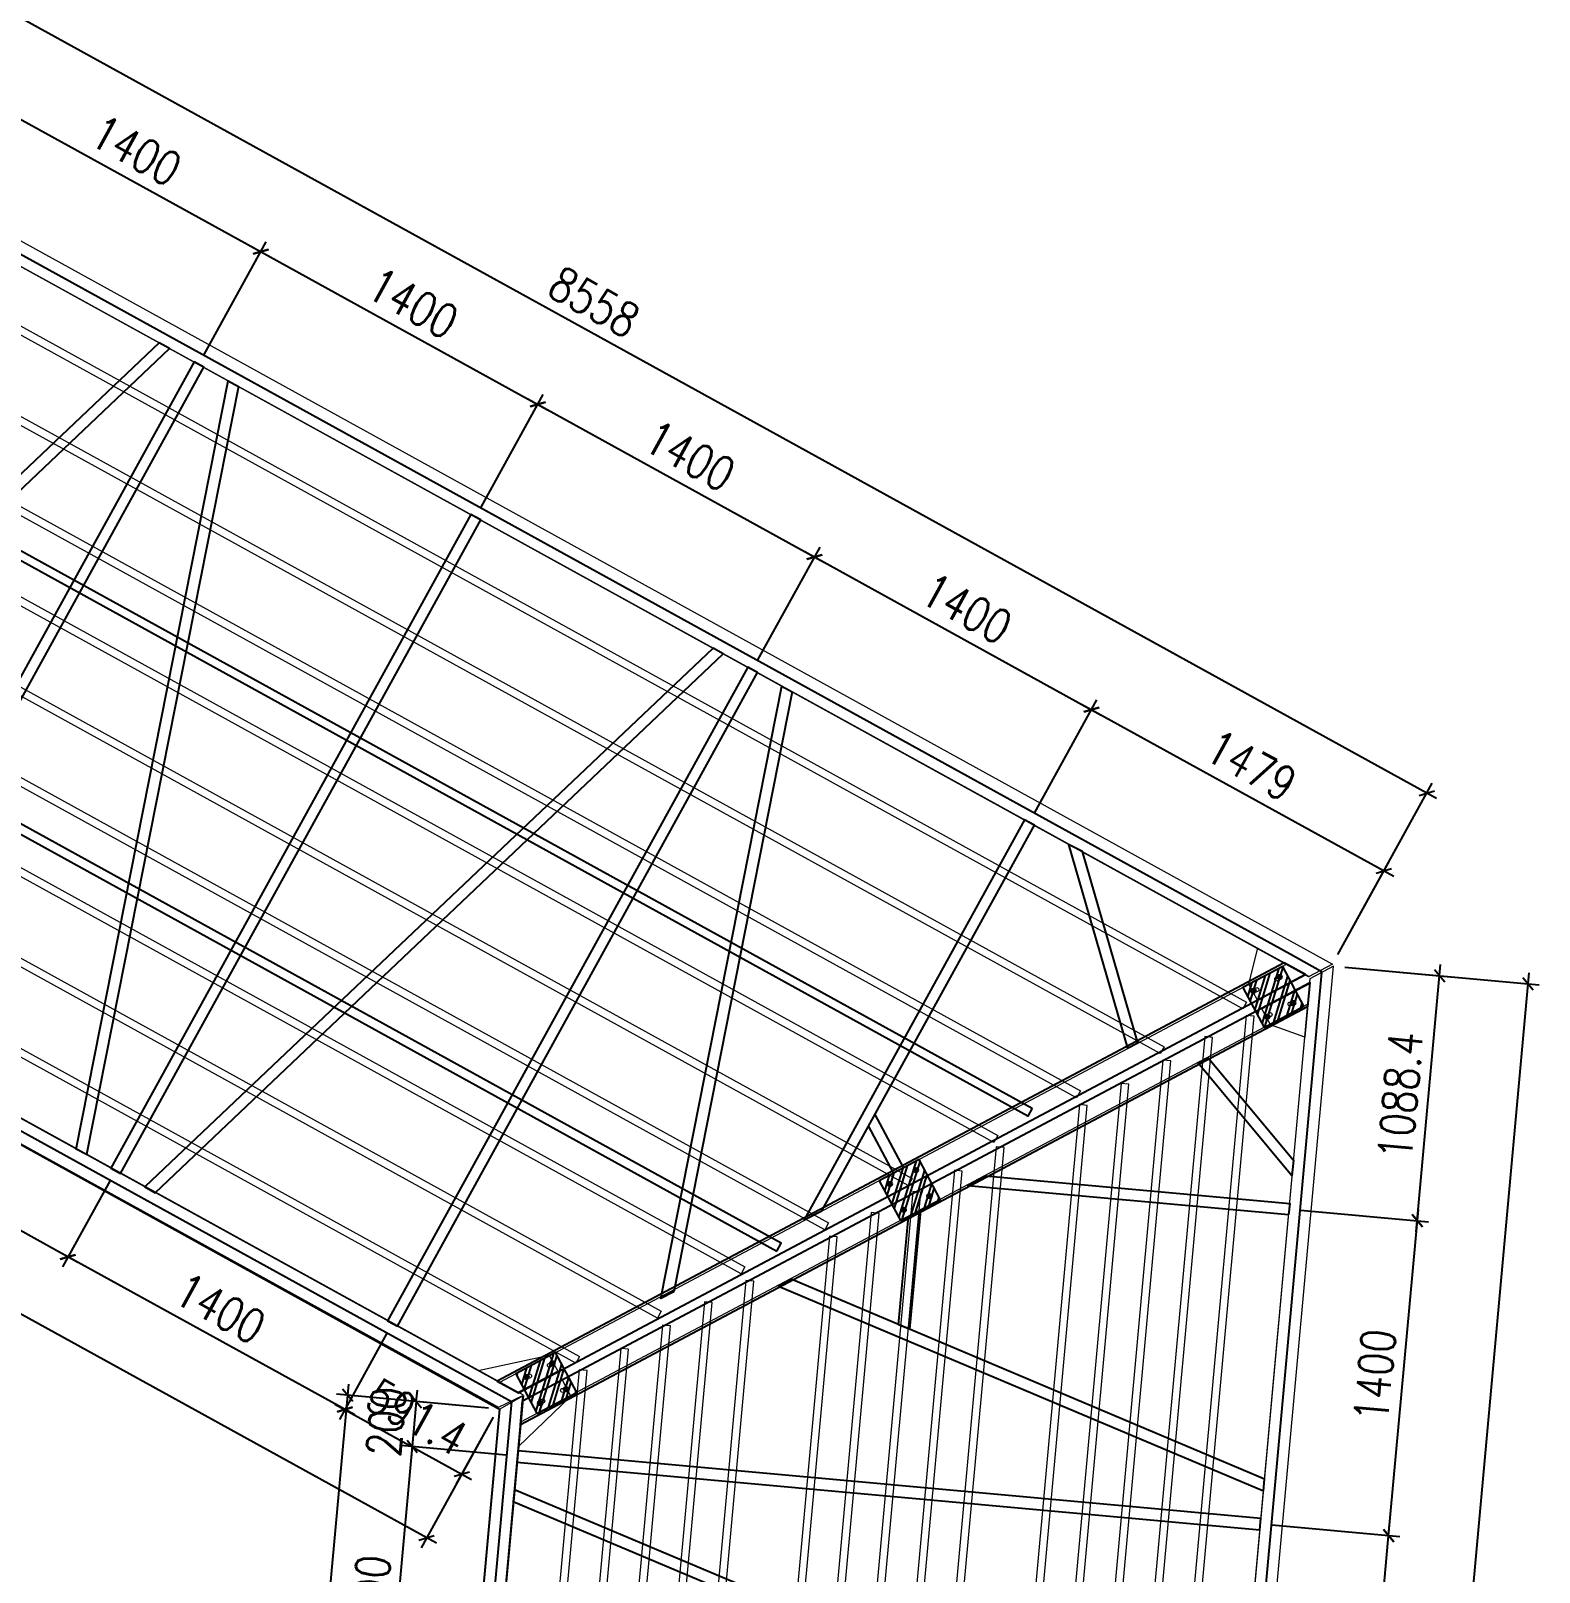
# Model space of a CAD drawing. Extents: x -259369 to -50372, y -155978 to 198088.
# Drawn here: x -132994 to -126314, y -23125 to -16300 of the extents above; entities that cross this region are included whole.
import ezdxf

# ---------------------------------------------------------------- set-up
doc = ezdxf.new("R2010")
doc.units = 0
doc.header["$LTSCALE"] = 1000
doc.header["$MEASUREMENT"] = 0
doc.linetypes.add('HIDDEN', pattern=[0.375, 0.25, -0.125])
for name, color, linetype, lineweight in [('加强板', 140, 'Continuous', 18), ('虚线', 8, 'Continuous', 0), ('铝主梁', 3, 'Continuous', 9), ('铝龙骨', 7, 'Continuous', 9)]:
    doc.layers.add(name, color=color, linetype=linetype, lineweight=lineweight)
for name, color, linetype in [('卡槽', 242, 'Continuous'), ('标注', 9, 'Continuous'), ('连接端梁', 130, 'Continuous'), ('铝横梁', 220, 'Continuous')]:
    doc.layers.add(name, color=color, linetype=linetype)
doc.styles.add('HZTXT', font='txtw.shx', dxfattribs={"width": 0.8, "bigfont": 'hztxtw.shx'})
doc.dimstyles.new('DIM-50', dxfattribs={"dimscale": 50, "dimtxt": 3, "dimasz": 1, "dimexe": 1, "dimexo": 1, "dimgap": 1, "dimtad": 1, "dimdec": 1, "dimdsep": 46, "dimtxsty": 'HZTXT', "dimblk": 'OBLIQUE', "dimblk1": 'ARCHTICK', "dimblk2": 'OBLIQUE', "dimcen": 0, "dimdle": 1, "dimclrd": 9, "dimclre": 9, "dimclrt": 2, "dimadec": 1, "dimazin": 0, "dimtfac": 1, "dimtdec": 1, "dimtix": 1, "dimtmove": 2, "dimatfit": 3, "dimldrblk": 'OBLIQUE', "dimfxl": 15, "dimtolj": 1, "dimtzin": 0, "dimarcsym": 1})

# ---------------------------------------------------------------- blocks, each defined once
blk = doc.blocks.new('橡胶块200x200x60')
h = blk.add_hatch()
h.set_pattern_fill('ANSI32', color=256, scale=10)
h.set_pattern_definition([(45, (0, 0), (-33.67596, 33.67596), []), (45, (22.45, 0), (-33.67596, 33.67596), [])])
h.paths.add_polyline_path([(25487.9, 88551.2), (25687.9, 88551.2), (25687.9, 88751.2), (25487.9, 88751.2)])
blk.add_lwpolyline([(25487.9, 88551.2), (25687.9, 88551.2), (25687.9, 88751.2), (25487.9, 88751.2)], close=True)
for points in [[(25522.9, 88726.2), (25522.9, 88706.2)], [(25652.9, 88726.2), (25652.9, 88706.2)], [(25512.9, 88716.2), (25532.9, 88716.2)], [(25662.9, 88716.2), (25642.9, 88716.2)], [(25512.9, 88586.2), (25532.9, 88586.2)], [(25522.9, 88576.2), (25522.9, 88596.2)], [(25662.9, 88586.2), (25642.9, 88586.2)], [(25652.9, 88576.2), (25652.9, 88596.2)]]:
    blk.add_lwpolyline(points)
for centre, radius in [((25522.9, 88716.2), 10), ((25522.9, 88716.2), 8), ((25652.9, 88716.2), 10), ((25652.9, 88716.2), 8), ((25522.9, 88586.2), 10), ((25522.9, 88586.2), 8), ((25652.9, 88586.2), 10), ((25652.9, 88586.2), 8)]:
    blk.add_circle(centre, radius)
blk = doc.blocks.new('_Oblique')
at = {"color": 0, "linetype": 'ByBlock', "lineweight": -2}
blk.add_line((-0.5, -0.5), (0.5, 0.5), dxfattribs=at)
blk = doc.blocks.new('*D1112')
at = {"layer": 'Defpoints', "color": 0, "transparency": 16777216}
for p in [(-133476.8, -17101.9), (-131975.6, -17278.5), (-132250.7, -17777.6)]:
    blk.add_point(p, dxfattribs=at)
at = {"layer": '标注', "color": 9, "lineweight": -2, "transparency": 16777216}
for p, q in [((-133452.6, -17058.1), (-133177.6, -16559)), ((-133245.5, -16578.6), (-131931.8, -17302.6)), ((-132226.5, -17733.8), (-131951.5, -17234.7))]:
    blk.add_line(p, q, dxfattribs=at)
for p, xscale, yscale, zscale, rotation in [((-133201.7, -16602.7), 50, 50, 50, 151.1393975732471), ((-131975.6, -17278.5), 49.99999999999999, 49.99999999999999, 49.99999999999999, 331.1393975732471)]:
    blk.add_blockref('_Oblique', p, dxfattribs=dict(at, xscale=xscale, yscale=yscale, zscale=zscale, rotation=rotation))
at = {"layer": '标注', "color": 2, "transparency": 16777216, "insert": (-132528.3, -16831.1), "char_height": 150, "attachment_point": 5, "rotation": 331.1394, "style": 'HZTXT'}
blk.add_mtext('\\A1;1400', dxfattribs=at)
blk = doc.blocks.new('_ArchTick')
at = {"color": 0, "linetype": 'ByBlock', "const_width": 0.4}
blk.add_lwpolyline([(-0.5, -0.5), (0.5, 0.5)], dxfattribs=at)
blk = doc.blocks.new('*D1113')
at = {"layer": 'Defpoints', "color": 0, "transparency": 16777216}
for p in [(-132250.7, -17777.6), (-130749.5, -17954.3), (-131024.6, -18453.4)]:
    blk.add_point(p, dxfattribs=at)
at = {"layer": '标注', "color": 9, "lineweight": -2, "transparency": 16777216}
for p, q in [((-132226.5, -17733.8), (-131951.5, -17234.7)), ((-132019.4, -17254.4), (-130705.7, -17978.4)), ((-131000.4, -18409.6), (-130725.3, -17910.5))]:
    blk.add_line(p, q, dxfattribs=at)
for p, xscale, yscale, zscale, rotation in [((-131975.6, -17278.5), 50, 50, 50, 151.1393975732471), ((-130749.5, -17954.3), 49.99999999999999, 49.99999999999999, 49.99999999999999, 331.1393975732471)]:
    blk.add_blockref('_Oblique', p, dxfattribs=dict(at, xscale=xscale, yscale=yscale, zscale=zscale, rotation=rotation))
at = {"layer": '标注', "color": 2, "transparency": 16777216, "insert": (-131302.2, -17506.9), "char_height": 150, "attachment_point": 5, "rotation": 331.1394, "style": 'HZTXT'}
blk.add_mtext('\\A1;1400', dxfattribs=at)
blk = doc.blocks.new('*D1114')
at = {"layer": 'Defpoints', "color": 0, "transparency": 16777216}
for p in [(-131024.6, -18453.4), (-129523.4, -18630), (-129798.4, -19129.1)]:
    blk.add_point(p, dxfattribs=at)
at = {"layer": '标注', "color": 9, "lineweight": -2, "transparency": 16777216}
for p, q in [((-131000.4, -18409.6), (-130725.3, -17910.5)), ((-130793.3, -17930.1), (-129479.6, -18654.1)), ((-129774.3, -19085.3), (-129499.2, -18586.2))]:
    blk.add_line(p, q, dxfattribs=at)
for p, xscale, yscale, zscale, rotation in [((-130749.5, -17954.3), 50, 50, 50, 151.1393975732471), ((-129523.4, -18630), 49.99999999999999, 49.99999999999999, 49.99999999999999, 331.1393975732471)]:
    blk.add_blockref('_Oblique', p, dxfattribs=dict(at, xscale=xscale, yscale=yscale, zscale=zscale, rotation=rotation))
at = {"layer": '标注', "color": 2, "transparency": 16777216, "insert": (-130076.1, -18182.7), "char_height": 150, "attachment_point": 5, "rotation": 331.1394, "style": 'HZTXT'}
blk.add_mtext('\\A1;1400', dxfattribs=at)
blk = doc.blocks.new('*D1115')
at = {"layer": 'Defpoints', "color": 0, "transparency": 16777216}
for p in [(-134307.5, -15544.9), (-134724.8, -16302.2), (-127229.7, -20432.9)]:
    blk.add_point(p, dxfattribs=at)
at = {"layer": '标注', "color": 9, "lineweight": -2, "transparency": 16777216}
for p, q in [((-134700.7, -16258.4), (-134283.3, -15501.2)), ((-126768.6, -19699.9), (-134351.3, -15520.8)), ((-127205.6, -20389.2), (-126788.2, -19632))]:
    blk.add_line(p, q, dxfattribs=at)
for p, xscale, yscale, zscale, rotation in [((-134307.5, -15544.9), 50, 50, 50, 151.1393975732471), ((-126812.4, -19675.7), 49.99999999999999, 49.99999999999999, 49.99999999999999, 331.1393975732471)]:
    blk.add_blockref('_Oblique', p, dxfattribs=dict(at, xscale=xscale, yscale=yscale, zscale=zscale, rotation=rotation))
at = {"layer": '标注', "color": 2, "transparency": 16777216, "insert": (-130499.6, -17500.9), "char_height": 150, "attachment_point": 5, "rotation": 331.1394, "style": 'HZTXT'}
blk.add_mtext('\\A1;8558', dxfattribs=at)
blk = doc.blocks.new('*D1117')
at = {"layer": 'Defpoints', "color": 0, "transparency": 16777216}
for p in [(-136203, -19483.8), (-136522, -20062.6), (-130922.6, -22394)]:
    blk.add_point(p, dxfattribs=at)
at = {"layer": '标注', "color": 9, "lineweight": -2, "transparency": 16777216}
for p, q in [((-136227.1, -19527.6), (-136546.1, -20106.4)), ((-131197.8, -22996.9), (-136565.7, -20038.4)), ((-130946.7, -22437.8), (-131265.7, -23016.6))]:
    blk.add_line(p, q, dxfattribs=at)
at = {"layer": '标注', "color": 9, "lineweight": -2, "transparency": 16777216, "xscale": 50, "yscale": 50, "zscale": 50}
for p, rotation in [((-136522, -20062.6), 151.139397563196), ((-131241.6, -22972.8), 331.139397563196)]:
    blk.add_blockref('_Oblique', p, dxfattribs=dict(at, rotation=rotation))
at = {"layer": '标注', "color": 2, "transparency": 16777216, "insert": (-133821.4, -21408.2), "char_height": 150, "attachment_point": 5, "rotation": 331.1394, "style": 'HZTXT'}
blk.add_mtext('\\A1;6029.2', dxfattribs=at)
blk = doc.blocks.new('*D1118')
at = {"layer": 'Defpoints', "color": 0, "transparency": 16777216}
for p in [(-129798.4, -19129.1), (-128297.2, -19305.8), (-128572.3, -19804.9)]:
    blk.add_point(p, dxfattribs=at)
at = {"layer": '标注', "color": 9, "lineweight": -2, "transparency": 16777216}
for p, q in [((-129774.3, -19085.3), (-129499.2, -18586.2)), ((-129567.1, -18605.9), (-128253.4, -19329.9)), ((-128548.2, -19761.1), (-128273.1, -19262))]:
    blk.add_line(p, q, dxfattribs=at)
for p, xscale, yscale, zscale, rotation in [((-129523.4, -18630), 50, 50, 50, 151.1393975732471), ((-128297.2, -19305.8), 49.99999999999999, 49.99999999999999, 49.99999999999999, 331.1393975732471)]:
    blk.add_blockref('_Oblique', p, dxfattribs=dict(at, xscale=xscale, yscale=yscale, zscale=zscale, rotation=rotation))
at = {"layer": '标注', "color": 2, "transparency": 16777216, "insert": (-128850, -18858.4), "char_height": 150, "attachment_point": 5, "rotation": 331.1394, "style": 'HZTXT'}
blk.add_mtext('\\A1;1400', dxfattribs=at)
blk = doc.blocks.new('*D1119')
at = {"layer": 'Defpoints', "color": 0, "transparency": 16777216}
for p in [(-128572.3, -19804.9), (-127001.9, -20019.7), (-127229.7, -20432.9)]:
    blk.add_point(p, dxfattribs=at)
at = {"layer": '标注', "color": 9, "lineweight": -2, "transparency": 16777216}
for p, q in [((-128548.2, -19761.1), (-128273.1, -19262)), ((-128341, -19281.6), (-126958.1, -20043.8)), ((-127205.6, -20389.2), (-126977.8, -19975.9))]:
    blk.add_line(p, q, dxfattribs=at)
for p, xscale, yscale, zscale, rotation in [((-128297.2, -19305.8), 50, 50, 50, 151.1393975732471), ((-127001.9, -20019.7), 49.99999999999999, 49.99999999999999, 49.99999999999999, 331.1393975732471)]:
    blk.add_blockref('_Oblique', p, dxfattribs=dict(at, xscale=xscale, yscale=yscale, zscale=zscale, rotation=rotation))
at = {"layer": '标注', "color": 2, "transparency": 16777216, "insert": (-127589.2, -19553.2), "char_height": 150, "attachment_point": 5, "rotation": 331.1394, "style": 'HZTXT'}
blk.add_mtext('\\A1;1479', dxfattribs=at)
blk = doc.blocks.new('*D1120')
at = {"layer": 'Defpoints', "color": 0, "transparency": 16777216}
for p in [(-131393.2, -22022.8), (-130922.6, -22394), (-131085.8, -22690.1)]:
    blk.add_point(p, dxfattribs=at)
at = {"layer": '标注', "color": 9, "lineweight": -2, "transparency": 16777216}
for p, q in [((-131417.3, -22066.6), (-131627.8, -22448.5)), ((-131647.5, -22380.6), (-131042, -22714.3)), ((-130946.7, -22437.8), (-131109.9, -22733.9))]:
    blk.add_line(p, q, dxfattribs=at)
for p, xscale, yscale, zscale, rotation in [((-131603.7, -22404.7), 50, 50, 50, 151.1393975732471), ((-131085.8, -22690.1), 49.99999999999999, 49.99999999999999, 49.99999999999999, 331.1393975732471)]:
    blk.add_blockref('_Oblique', p, dxfattribs=dict(at, xscale=xscale, yscale=yscale, zscale=zscale, rotation=rotation))
at = {"layer": '标注', "color": 2, "transparency": 16777216, "insert": (-131284.4, -22437.9), "char_height": 150, "attachment_point": 5, "rotation": 331.1394, "style": 'HZTXT'}
blk.add_mtext('\\A1;591.4', dxfattribs=at)
blk = doc.blocks.new('*D1122')
at = {"layer": 'Defpoints', "color": 0, "transparency": 16777216}
for p in [(-132619.3, -21347), (-132829.8, -21728.9), (-131393.2, -22022.8)]:
    blk.add_point(p, dxfattribs=at)
at = {"layer": '标注', "color": 9, "lineweight": -2, "transparency": 16777216}
for p, q in [((-132643.5, -21390.8), (-132854, -21772.7)), ((-131559.9, -22428.8), (-132873.6, -21704.8)), ((-131417.3, -22066.6), (-131627.8, -22448.5))]:
    blk.add_line(p, q, dxfattribs=at)
for p, xscale, yscale, zscale, rotation in [((-132829.8, -21728.9), 50, 50, 50, 151.1393975732471), ((-131603.7, -22404.7), 49.99999999999999, 49.99999999999999, 49.99999999999999, 331.1393975732471)]:
    blk.add_blockref('_Oblique', p, dxfattribs=dict(at, xscale=xscale, yscale=yscale, zscale=zscale, rotation=rotation))
at = {"layer": '标注', "color": 2, "transparency": 16777216, "insert": (-132156.4, -21957.3), "char_height": 150, "attachment_point": 5, "rotation": 331.1394, "style": 'HZTXT'}
blk.add_mtext('\\A1;1400', dxfattribs=at)
blk = doc.blocks.new('*D1123')
at = {"layer": 'Defpoints', "color": 0, "transparency": 16777216}
for p in [(-133845.4, -20671.3), (-134055.9, -21053.2), (-132619.3, -21347)]:
    blk.add_point(p, dxfattribs=at)
at = {"layer": '标注', "color": 9, "lineweight": -2, "transparency": 16777216}
for p, q in [((-133869.6, -20715), (-134080.1, -21097)), ((-132786, -21753.1), (-134099.7, -21029.1)), ((-132643.5, -21390.8), (-132854, -21772.7))]:
    blk.add_line(p, q, dxfattribs=at)
for p, xscale, yscale, zscale, rotation in [((-134055.9, -21053.2), 50, 50, 50, 151.1393975732471), ((-132829.8, -21728.9), 49.99999999999999, 49.99999999999999, 49.99999999999999, 331.1393975732471)]:
    blk.add_blockref('_Oblique', p, dxfattribs=dict(at, xscale=xscale, yscale=yscale, zscale=zscale, rotation=rotation))
at = {"layer": '标注', "color": 2, "transparency": 16777216, "insert": (-133382.5, -21281.6), "char_height": 150, "attachment_point": 5, "rotation": 331.1394, "style": 'HZTXT'}
blk.add_mtext('\\A1;1400', dxfattribs=at)
blk = doc.blocks.new('*D1126')
at = {"layer": 'Defpoints', "color": 0, "transparency": 16777216}
for p in [(-127548.5, -22911), (-126980.9, -22962.8), (-127675.6, -24305.3)]:
    blk.add_point(p, dxfattribs=at)
at = {"layer": '标注', "color": 9, "lineweight": -2, "transparency": 16777216}
for p, q in [((-127498.7, -22915.6), (-126931.1, -22967.3)), ((-127112.6, -24406.8), (-126976.4, -22913)), ((-127625.8, -24309.8), (-127058.2, -24361.5))]:
    blk.add_line(p, q, dxfattribs=at)
at = {"layer": '标注', "color": 9, "lineweight": -2, "transparency": 16777216, "xscale": 50, "yscale": 50, "zscale": 50}
for p, rotation in [((-126980.9, -22962.8), 84.79182896379389), ((-127108, -24357), 264.7918289637939)]:
    blk.add_blockref('_Oblique', p, dxfattribs=dict(at, rotation=rotation))
at = {"layer": '标注', "color": 2, "transparency": 16777216, "insert": (-127169, -23648.5), "char_height": 150, "attachment_point": 5, "rotation": 84.79183, "style": 'HZTXT'}
blk.add_mtext('\\A1;1400', dxfattribs=at)
blk = doc.blocks.new('*D1127')
at = {"layer": 'Defpoints', "color": 0, "transparency": 16777216}
for p in [(-127421.4, -21516.8), (-126853.8, -21568.5), (-127548.5, -22911)]:
    blk.add_point(p, dxfattribs=at)
at = {"layer": '标注', "color": 9, "lineweight": -2, "transparency": 16777216}
for p, q in [((-127371.6, -21521.4), (-126804.1, -21573.1)), ((-126985.5, -23012.6), (-126849.3, -21518.8)), ((-127498.7, -22915.6), (-126931.1, -22967.3))]:
    blk.add_line(p, q, dxfattribs=at)
at = {"layer": '标注', "color": 9, "lineweight": -2, "transparency": 16777216, "xscale": 50, "yscale": 50, "zscale": 50}
for p, rotation in [((-126853.8, -21568.5), 84.79182896379389), ((-126980.9, -22962.8), 264.7918289637939)]:
    blk.add_blockref('_Oblique', p, dxfattribs=dict(at, rotation=rotation))
at = {"layer": '标注', "color": 2, "transparency": 16777216, "insert": (-127041.9, -22254.3), "char_height": 150, "attachment_point": 5, "rotation": 84.79183, "style": 'HZTXT'}
blk.add_mtext('\\A1;1400', dxfattribs=at)
blk = doc.blocks.new('*D1128')
at = {"layer": 'Defpoints', "color": 0, "transparency": 16777216}
for p in [(-127225, -20441.8), (-126755, -20484.6), (-127421.4, -21516.8)]:
    blk.add_point(p, dxfattribs=at)
at = {"layer": '标注', "color": 9, "lineweight": -2, "transparency": 16777216}
for p, q in [((-127175.2, -20446.3), (-126705.3, -20489.2)), ((-126858.4, -21618.3), (-126750.5, -20434.8)), ((-127371.6, -21521.4), (-126804.1, -21573.1))]:
    blk.add_line(p, q, dxfattribs=at)
at = {"layer": '标注', "color": 9, "lineweight": -2, "transparency": 16777216, "xscale": 50, "yscale": 50, "zscale": 50}
for p, rotation in [((-126755, -20484.6), 84.79182896379389), ((-126853.8, -21568.5), 264.7918289637939)]:
    blk.add_blockref('_Oblique', p, dxfattribs=dict(at, rotation=rotation))
at = {"layer": '标注', "color": 2, "transparency": 16777216, "insert": (-126928.9, -21015.2), "char_height": 150, "attachment_point": 5, "rotation": 84.79183, "style": 'HZTXT'}
blk.add_mtext('\\A1;1088.4', dxfattribs=at)
blk = doc.blocks.new('*D1129')
at = {"layer": 'Defpoints', "color": 0, "transparency": 16777216}
for p in [(-127225, -20441.8), (-127795.8, -26704.3), (-126934.8, -26782.7)]:
    blk.add_point(p, dxfattribs=at)
at = {"layer": '标注', "color": 9, "lineweight": -2, "transparency": 16777216}
for p, q in [((-127175.2, -20446.3), (-126314.2, -20524.8)), ((-126359.4, -20470.5), (-126939.4, -26832.5)), ((-127746, -26708.8), (-126885, -26787.3))]:
    blk.add_line(p, q, dxfattribs=at)
for p, xscale, yscale, zscale, rotation in [((-126364, -20520.3), 50.00000000000001, 50.00000000000001, 50.00000000000001, 84.79182896379386), ((-126934.8, -26782.7), 50, 50, 50, 264.7918289637939)]:
    blk.add_blockref('_Oblique', p, dxfattribs=dict(at, xscale=xscale, yscale=yscale, zscale=zscale, rotation=rotation))
at = {"layer": '标注', "color": 2, "transparency": 16777216, "insert": (-126773.9, -23640.2), "char_height": 150, "attachment_point": 5, "rotation": 84.79183, "style": 'HZTXT'}
blk.add_mtext('\\A1;6288.4', dxfattribs=at)
blk = doc.blocks.new('*D1131')
at = {"layer": 'Defpoints', "color": 0, "transparency": 16777216}
for p in [(-130918.3, -22403.1), (-131954.6, -26325.2), (-131281.4, -26386.5)]:
    blk.add_point(p, dxfattribs=at)
at = {"layer": '标注', "color": 9, "lineweight": -2, "transparency": 16777216}
for p, q in [((-131587, -22291.9), (-131959.2, -26375)), ((-130968.1, -22398.5), (-131641.3, -22337.2)), ((-131331.2, -26382), (-132004.4, -26320.6))]:
    blk.add_line(p, q, dxfattribs=at)
at = {"layer": '标注', "color": 9, "lineweight": -2, "transparency": 16777216, "xscale": 49.99999999999999, "yscale": 49.99999999999999, "zscale": 49.99999999999999}
for p, rotation in [((-131591.5, -22341.7), 84.79144637116508), ((-131954.6, -26325.2), 264.7914463711651)]:
    blk.add_blockref('_Oblique', p, dxfattribs=dict(at, rotation=rotation))
at = {"layer": '标注', "color": 2, "transparency": 16777216, "insert": (-131897.5, -24322.1), "char_height": 150, "attachment_point": 5, "rotation": 84.79145, "style": 'HZTXT'}
blk.add_mtext('\\A1;4000', dxfattribs=at)
blk = doc.blocks.new('*D1132')
at = {"layer": 'Defpoints', "color": 0, "transparency": 16777216}
for p in [(-130918.3, -22403.1), (-131305.3, -22568.6), (-130838.8, -22611.1)]:
    blk.add_point(p, dxfattribs=at)
at = {"layer": '标注', "color": 9, "lineweight": -2, "transparency": 16777216}
for p, q in [((-130968.1, -22398.5), (-131336.9, -22364.9)), ((-131287.1, -22369.4), (-131305.3, -22568.6)), ((-131287.1, -22369.4), (-131282.6, -22319.6)), ((-130888.6, -22606.6), (-131355.1, -22564.1)), ((-131305.3, -22568.6), (-131309.8, -22618.4))]:
    blk.add_line(p, q, dxfattribs=at)
at = {"layer": '标注', "color": 9, "lineweight": -2, "transparency": 16777216, "xscale": 50, "yscale": 50, "zscale": 50}
for p, rotation in [((-131287.1, -22369.4), 264.7918289637939), ((-131305.3, -22568.6), 84.79182896379389)]:
    blk.add_blockref('_Oblique', p, dxfattribs=dict(at, rotation=rotation))
at = {"layer": '标注', "color": 2, "transparency": 16777216, "insert": (-131420.7, -22457.7), "char_height": 150, "attachment_point": 5, "rotation": 84.79183, "style": 'HZTXT'}
blk.add_mtext('\\A1;200', dxfattribs=at)
blk = doc.blocks.new('*D1133')
at = {"color": 9, "lineweight": -2, "transparency": 16777216}
for p, q in [((-131300.8, -22518.8), (-131436.9, -24012.6)), ((-130888.6, -22606.6), (-131355.1, -22564.1)), ((-131015.7, -24000.8), (-131482.2, -23958.3))]:
    blk.add_line(p, q, dxfattribs=at)
at = {"layer": 'Defpoints', "color": 0, "transparency": 16777216}
for p in [(-130838.8, -22611.1), (-131432.4, -23962.8), (-130965.9, -24005.3)]:
    blk.add_point(p, dxfattribs=at)
at = {"color": 9, "lineweight": -2, "transparency": 16777216}
for p, xscale, yscale, zscale, rotation in [((-131305.3, -22568.6), 50.00000000000001, 50.00000000000001, 50.00000000000001, 84.79182896379386), ((-131432.4, -23962.8), 50, 50, 50, 264.7918289637939)]:
    blk.add_blockref('_Oblique', p, dxfattribs=dict(at, xscale=xscale, yscale=yscale, zscale=zscale, rotation=rotation))
at = {"color": 2, "transparency": 16777216, "insert": (-131493.3, -23254.4), "char_height": 150, "attachment_point": 5, "rotation": 84.79183, "style": 'HZTXT'}
blk.add_mtext('\\A1;1400', dxfattribs=at)

msp = doc.modelspace()

# ---------------------------------------------------------------- linework, layer by layer
at = {"elevation": 29521}
for points in [[(-127442.96, -20427.31), (-127468.42, -20440.83)], [(-127339.81, -20621.63), (-127365.56, -20635.31)]]:
    msp.add_lwpolyline(points, dxfattribs=at)
at = {"layer": '加强板', "color": 5, "elevation": 29521}
for points in [[(-127351.51, -20477.71), (-127561.72, -20361.86), (-127601, -20519.62), (-127563.48, -20590.27)], [(-127351.51, -20477.71), (-127561.72, -20361.86), (-127601, -20519.62), (-127563.48, -20590.27)], [(-127330.33, -20517.64), (-127352.12, -20756.67), (-127504.77, -20700.85), (-127542.29, -20630.2)], [(-130837.51, -22329.03), (-131012.63, -22232.51), (-130698.39, -22164.57), (-130660.87, -22235.23)], [(-130837.51, -22329.03), (-131012.63, -22232.51), (-130698.39, -22164.57), (-130660.87, -22235.23)], [(-130816.78, -22368.97), (-130834.93, -22568.11), (-130602.62, -22345.82), (-130640.14, -22275.17)]]:
    msp.add_lwpolyline(points, close=True, dxfattribs=at)
at = {"layer": '加强板', "color": 5}
for centre in [(-127564.57, -20545.56, 29521), (-127564.57, -20545.56, 29521), (-127476.26, -20498.66, 29521), (-127476.26, -20498.66, 29521), (-127417.55, -20609.24, 29521), (-127505.87, -20656.15, 29521), (-130785.61, -22256.18, 29521), (-130785.61, -22256.18, 29521), (-130697.29, -22209.28, 29521), (-130697.29, -22209.28, 29521), (-130639.04, -22319.88, 29521), (-130727.36, -22366.78, 29521)]:
    msp.add_circle(centre, 9, dxfattribs=at)
at = {"layer": '卡槽', "color": 22, "ltscale": 5000, "elevation": 29521}
for points in [[(-128559.04, -21070.5), (-128578.35, -21105.54), (-135210.45, -17450.37), (-135191.14, -17415.33)], [(-129689.94, -21703.19), (-129670.63, -21668.16), (-135639.18, -18378.7), (-135658.48, -18413.73)]]:
    msp.add_lwpolyline(points, close=True, dxfattribs=at)
at = {"layer": '虚线', "color": 1, "linetype": 'HIDDEN', "ltscale": 300}
for p, q in [((-134766.18, -16391.24, 29521), (-127333.1, -20487.86, 29521)), ((-134766.18, -16391.24, 29521), (-127333.1, -20487.86, 29521)), ((-136161.6, -19394.75, 29521), (-130834.89, -22330.47, 29521)), ((-136161.6, -19394.75, 29521), (-130834.89, -22330.47, 29521)), ((-127432.51, -20433.09, 29521), (-130918.61, -22284.35, 29521)), ((-127432.51, -20433.09, 29521), (-130918.61, -22284.35, 29521)), ((-127884.54, -26597.76, 29521), (-127328.42, -20496.7, 29521)), ((-127338.69, -20609.71, 29521), (-130825.15, -22461.16, 29521)), ((-131174.9, -26297.84, 29521), (-130814.88, -22348.15, 29521))]:
    msp.add_line(p, q, dxfattribs=at)
at = {"layer": '连接端梁', "color": 0, "elevation": 29521}
for points in [[(-159512.24, -10569), (-151386.14, -11312.08), (-151084.31, -11339.67), (-151075.14, -11341.81), (-150989.77, -11361.01), (-143042.19, -13210.78), (-142747, -13279.48), (-142737.96, -13282.25), (-135037.24, -16235.24), (-134754.25, -16343.75), (-134745.98, -16348.31), (-127417.75, -20387.14), (-127282.77, -20461.53), (-127278.24, -20470.05), (-127833.31, -26564.53), (-127840.73, -26645.94), (-127845.08, -26649.56)], [(-188211.86, -24863.81), (-188682.2, -20987.76), (-183400.01, -18378.21), (-175789.15, -15845), (-175718.82, -15821.59), (-167836.17, -14356.09), (-167763.29, -14342.54), (-159680.14, -13967.84), (-151695.75, -14697.95), (-151622.31, -14704.66), (-143812.93, -16522.27), (-143741.14, -16538.98), (-136254.6, -19409.83), (-136190.26, -19434.5), (-130865.29, -22369.27), (-131212.11, -26177.21)], [(-188145.66, -24994.29), (-188627.5, -21023.41), (-183389.29, -18428.68), (-175702.26, -15869.42), (-167753.44, -14392.19), (-159677.19, -14018.42), (-151625.94, -14755.16), (-143751.66, -16588.49), (-136202.99, -19483.84), (-130918.29, -22403.06), (-131281.41, -26386.54)]]:
    msp.add_lwpolyline(points, dxfattribs=at)
at = {"layer": '连接端梁', "elevation": 29521}
for points in [[(-130834.89, -22330.47), (-127348.79, -20479.21), (-127442.96, -20427.31), (-130929.06, -22278.57)], [(-130834.89, -22330.47), (-127348.79, -20479.21), (-127442.96, -20427.31), (-130929.06, -22278.57)], [(-130816.5, -22366), (-127330.05, -20514.54), (-127339.81, -20621.63), (-130826.27, -22473.08)]]:
    msp.add_lwpolyline(points, close=True, dxfattribs=at)
at = {"layer": '铝主梁', "color": 3, "elevation": 29521}
for points in [[(-127335.21, -20488.98), (-134766.54, -16393.33), (-134724.79, -16302.15), (-127229.7, -20432.95)], [(-127330.53, -20497.82), (-127885.62, -26587.62), (-127795.84, -26704.25), (-127225.01, -20441.78)], [(-127229.7, -20432.95), (-127335.21, -20488.98)], [(-127225.01, -20441.78), (-127330.53, -20497.82)]]:
    msp.add_lwpolyline(points, dxfattribs=at)
for points in [[(-136202.97, -19483.81), (-130922.6, -22394.03), (-130812.5, -22340.53), (-136161.24, -19392.66)], [(-131281.39, -26386.54), (-130918.29, -22403.06), (-130812.29, -22341.82), (-131172, -26288.06)]]:
    msp.add_lwpolyline(points, close=True, dxfattribs=at)
at = {"layer": '铝横梁', "color": 243, "elevation": 29521}
for points in [[(-132425.27, -17681.4), (-134941.05, -20067.43), (-134895.57, -20093.19), (-132379.78, -17707.16)], [(-132271.69, -17766.04), (-133866.46, -20659.67), (-133822.67, -20683.81), (-132227.9, -17790.17)], [(-132074.32, -17874.82), (-132748.08, -21276.05), (-132794.15, -21251.35), (-132120.38, -17850.12)], [(-131045.57, -18441.79), (-132640.35, -21335.42), (-132596.56, -21359.56), (-131001.78, -18465.93)], [(-129973.04, -19032.9), (-132488.82, -21418.93), (-132443.34, -21444.69), (-129927.55, -19058.66)], [(-129819.46, -19117.55), (-131414.23, -22011.18), (-131370.44, -22035.31), (-129775.67, -19141.68)], [(-129622.09, -19226.32), (-130146.8, -21882.98), (-130203.72, -21913.2), (-129668.15, -19201.63)], [(-128593.34, -19793.3), (-129569.97, -21565.33), (-129490.73, -21525.15), (-128549.55, -19817.43)], [(-128092.05, -20780.5), (-128336.87, -19934.47), (-128398.24, -19902.26), (-128137.29, -20804.06)], [(-127779.77, -20846.78), (-127401.56, -21300.84), (-127409.26, -21369.72), (-127824.62, -20871.06)], [(-127423.76, -21542.7), (-128843.85, -21413.74), (-128766.2, -21370.61), (-127419.23, -21492.91)], [(-129054.93, -21525.18), (-129102.66, -22048.85), (-129151.06, -22029.1), (-129107.57, -21551.89)], [(-127530.39, -22712.5), (-129627.71, -21828.11), (-129683.15, -21858.98), (-127535.74, -22764.49)], [(-127546.31, -22887.13), (-130836.67, -22587.21), (-130841.21, -22637.01), (-127550.85, -22936.93)], [(-127657.48, -24106.72), (-130852.37, -22759.51), (-130857.72, -22811.5), (-127662.82, -24158.71)]]:
    msp.add_lwpolyline(points, close=True, dxfattribs=at)
for points in [[(-129285.68, -21148.95), (-129175.74, -21355.98)], [(-129256.23, -21097.79), (-129131.58, -21332.53)]]:
    msp.add_lwpolyline(points, dxfattribs=at)
at = {"layer": '铝龙骨', "color": 0, "elevation": 29521}
for points in [[(-134876.45, -16635.34), (-134859.56, -16604.68), (-127609.71, -20600.31), (-127626.6, -20630.96)], [(-135019.11, -16956.34), (-135002.22, -16925.69), (-127975.7, -20798.24), (-127992.6, -20828.89)], [(-135170.54, -17272.53), (-135153.64, -17241.87), (-128346.07, -20993.75), (-128362.97, -21024.4)], [(-135321.96, -17588.71), (-135305.06, -17558.06), (-128712.07, -21191.67), (-128728.96, -21222.33)], [(-135464.62, -17909.72), (-135447.73, -17879.07), (-129091.2, -21382.36), (-129108.09, -21413.01)], [(-135616.04, -18225.9), (-135599.15, -18195.25), (-129461.57, -21577.87), (-129478.46, -21608.52)], [(-135758.71, -18546.91), (-135741.81, -18516.26), (-129831.94, -21773.38), (-129848.83, -21804.04)], [(-135910.13, -18863.09), (-135893.24, -18832.44), (-130202.31, -21968.9), (-130219.2, -21999.55)], [(-136057.17, -19181.69), (-136040.28, -19151.04), (-130563.92, -22169.24), (-130580.82, -22199.89)], [(-128150.43, -26573.52), (-128115.58, -26576.7), (-127576.56, -20663.22), (-127611.42, -20660.04)], [(-128324.71, -26557.64), (-128289.86, -26560.81), (-127760.82, -20756.88), (-127795.68, -20753.7)], [(-128498.99, -26541.75), (-128464.13, -26544.93), (-127945.99, -20860.49), (-127980.85, -20857.32)], [(-128673.27, -26525.87), (-128638.41, -26529.04), (-128131.16, -20964.11), (-128166.02, -20960.94)], [(-128847.54, -26509.98), (-128812.69, -26513.16), (-128315.43, -21057.77), (-128350.28, -21054.6)], [(-129196.1, -26478.21), (-129161.24, -26481.39), (-128683.95, -21245.09), (-128718.81, -21241.92)], [(-129370.38, -26462.32), (-129335.52, -26465.5), (-128869.12, -21348.71), (-128903.98, -21345.54)], [(-129544.65, -26446.44), (-129509.8, -26449.62), (-129053.38, -21442.37), (-129088.24, -21439.2)], [(-129718.93, -26430.55), (-129684.08, -26433.73), (-129237.65, -21536.03), (-129272.5, -21532.86)], [(-129893.21, -26414.67), (-129858.35, -26417.84), (-129422.82, -21639.65), (-129457.67, -21636.48)], [(-130241.76, -26382.9), (-130206.91, -26386.07), (-129792.25, -21836.93), (-129827.11, -21833.76)], [(-130416.04, -26367.01), (-130381.19, -26370.19), (-129976.51, -21930.59), (-130011.37, -21927.42)], [(-130590.32, -26351.13), (-130555.46, -26354.3), (-130161.68, -22034.21), (-130196.54, -22031.03)], [(-130764.6, -26335.24), (-130729.74, -26338.42), (-130346.85, -22137.83), (-130381.71, -22134.65)], [(-130938.87, -26319.35), (-130904.02, -26322.53), (-130531.12, -22231.49), (-130565.97, -22228.31)]]:
    msp.add_lwpolyline(points, close=True, dxfattribs=at)

# ---------------------------------------------------------------- block references
at = {"rotation": 207.9701276892589}
for p in [(-146470.78, 69719.42, 29521), (-148081.29, 68864.17, 29521), (-149690.87, 68009.41, 29521)]:
    msp.add_blockref('橡胶块200x200x60', p, dxfattribs=at)

# ---------------------------------------------------------------- dimensions: what is measured, and where the dimension line sits
dim = msp.add_linear_dim(base=(-131432.38, -23962.82, 29521), p1=(-130838.85, -22611.11, 29521), p2=(-130965.93, -24005.33, 29521), angle=264.791829, dimstyle='DIM-50')
dim.commit()
dim.dimension.update_dxf_attribs({"geometry": '*D1133', "text_midpoint": (-131493.32, -23254.36, 29521)})
at = {"layer": '标注'}
for base, p1, p2, angle, picture, middle in [((-134307.47, -15544.95, 29521), (-127229.7, -20432.95, 29521), (-134724.79, -16302.15, 29521), 331.139398, '*D1115', (-130499.59, -17500.87, 29521)), ((-131975.58, -17278.5, 29521), (-133476.78, -17101.87, 29521), (-132250.67, -17777.62, 29521), 331.139398, '*D1112', (-132528.31, -16831.15, 29521)), ((-130749.47, -17954.25, 29521), (-132250.67, -17777.62, 29521), (-131024.55, -18453.38, 29521), 331.139398, '*D1113', (-131302.19, -17506.9, 29521)), ((-129523.35, -18630.01, 29521), (-131024.55, -18453.38, 29521), (-129798.44, -19129.13, 29521), 331.139398, '*D1114', (-130076.08, -18182.65, 29521)), ((-128297.24, -19305.76, 29521), (-129798.44, -19129.13, 29521), (-128572.32, -19804.88, 29521), 331.139398, '*D1118', (-128849.96, -18858.41, 29521)), ((-127001.92, -20019.65, 29521), (-128572.32, -19804.88, 29521), (-127229.7, -20432.95, 29521), 331.139398, '*D1119', (-127589.24, -19553.23, 29521)), ((-126934.81, -26782.73, 29521), (-127225.01, -20441.78, 29521), (-127795.84, -26704.25, 29521), 84.791829, '*D1129', (-126773.88, -23640.15, 29521)), ((-126755.05, -20484.62, 29521), (-127421.4, -21516.81, 29521), (-127225.01, -20441.78, 29521), 84.791829, '*D1128', (-126928.93, -21015.23, 29521)), ((-134055.94, -21053.18, 29521), (-132619.33, -21347.01, 29521), (-133845.44, -20671.26, 29521), 151.139398, '*D1123', (-133382.54, -21281.59, 29521)), ((-132829.82, -21728.94, 29521), (-131393.21, -22022.76, 29521), (-132619.33, -21347.01, 29521), 151.139398, '*D1122', (-132156.43, -21957.34, 29521)), ((-126853.85, -21568.55, 29521), (-127548.49, -22911.03, 29521), (-127421.4, -21516.81, 29521), 84.791829, '*D1127', (-127041.87, -22254.31, 29521)), ((-131085.79, -22690.13, 29521), (-131393.21, -22022.76, 29521), (-130922.6, -22394.03, 29521), 151.139398, '*D1120', (-131284.41, -22437.93, 29521)), ((-131305.3, -22568.6, 29521), (-130918.29, -22403.06, 29521), (-130838.85, -22611.11, 29521), 84.791829, '*D1132', (-131420.7, -22457.67, 29521)), ((-126980.93, -22962.77, 29521), (-127675.57, -24305.25, 29521), (-127548.49, -22911.03, 29521), 84.791829, '*D1126', (-127168.96, -23648.53, 29521))]:
    dim = msp.add_linear_dim(base=base, p1=p1, p2=p2, angle=angle, dimstyle='DIM-50', dxfattribs=at)
    dim.commit()
    dim.dimension.update_dxf_attribs({"geometry": picture, "text_midpoint": middle})
for p1, p2, distance, picture, middle in [((-130922.6, -22394.03, 29521), (-136202.99, -19483.84, 29521), 660.82, '*D1117', (-133821.42, -21408.21, 29521)), ((-130918.29, -22403.06, 29521), (-131281.41, -26386.54, 29521), -676, '*D1131', (-131897.54, -24322.09, 29521))]:
    dim = msp.add_aligned_dim(p1=p1, p2=p2, distance=distance, dimstyle='DIM-50', dxfattribs=at)
    dim.commit()
    dim.dimension.update_dxf_attribs({"geometry": picture, "text_midpoint": middle})

doc.saveas('drawing.dxf')
